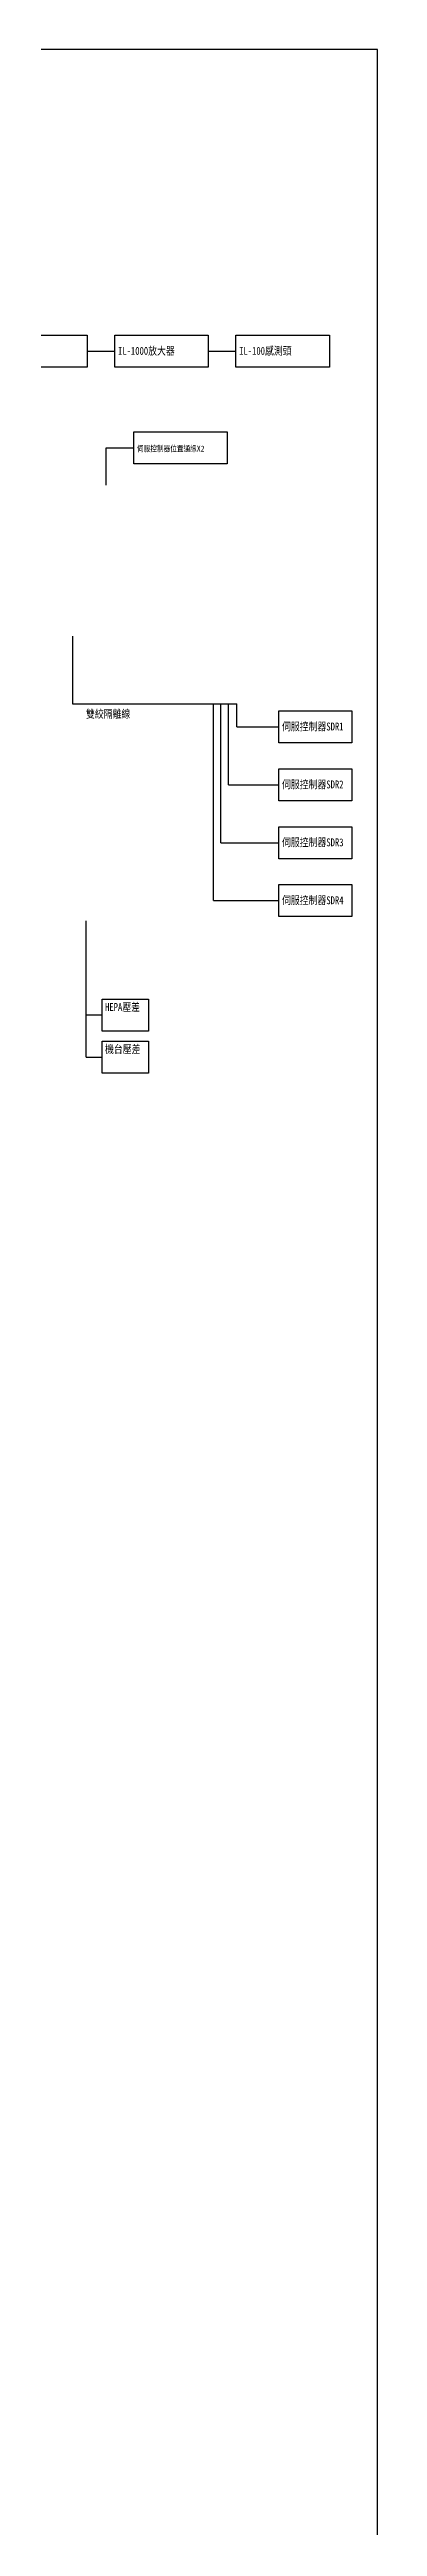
# Model space of a CAD drawing. Header units: millimetres. Extents: x -684 to 5961, y -1281 to 2539.
# Drawn here: x 1923 to 2005, y 519 to 1146 of the extents above; entities that cross this region are included whole.
import ezdxf

# ---------------------------------------------------------------- set-up
doc = ezdxf.new("R2010")
doc.units = ezdxf.units.MM
doc.header["$LTSCALE"] = 5
doc.header["$MEASUREMENT"] = 0
doc.layers.get('0').update_dxf_attribs({"linetype": 'CONTINUOUS'})
doc.layers.add('AIR', color=7, linetype='CONTINUOUS')
doc.styles.add('MtXpl_', font='mingliub.ttc')

msp = doc.modelspace()

# ---------------------------------------------------------------- linework, layer by layer
at = {"color": 0, "linetype": 'Continuous'}
for p, q in [((1931.979, 1069.656), (1938.975, 1069.656)), ((1962.603, 1069.656), (1969.6, 1069.656)), ((1936.77, 1035.724), (1936.77, 1045.163)), ((1936.77, 1045.163), (1943.767, 1045.163)), ((1965.758, 945.222), (1965.758, 980.369)), ((1967.748, 959.885), (1967.748, 980.369)), ((1969.853, 974.548), (1969.853, 980.369)), ((1931.716, 890.907), (1931.716, 925.437)), ((1935.77, 901.569), (1931.716, 901.569)), ((1931.716, 890.907), (1935.77, 890.907))]:
    msp.add_line(p, q, dxfattribs=at)
at = {"linetype": 'Continuous'}
msp.add_line((1928.274, 980.369), (1969.853, 980.369), dxfattribs=at)
at = {"linetype": 'ByBlock'}
for p, q in [((1963.962, 959.885), (1963.962, 980.369)), ((1969.853, 974.548), (1980.43, 974.548)), ((1963.962, 945.222), (1963.962, 959.885)), ((1967.748, 959.885), (1980.43, 959.885)), ((1963.962, 930.559), (1963.962, 945.222)), ((1965.758, 945.222), (1980.43, 945.222)), ((1963.962, 930.559), (1980.43, 930.559))]:
    msp.add_line(p, q, dxfattribs=at)
msp.add_lwpolyline([(2005.364, 1146.033), (-104.977, 1146.033), (-104.977, -1219.316), (2005.364, -1219.316)], close=True)
for points in [[(1908.351, 1073.697), (1931.979, 1073.697), (1931.979, 1065.614), (1908.351, 1065.614)], [(1938.975, 1073.697), (1962.603, 1073.697), (1962.603, 1065.614), (1938.975, 1065.614)], [(1969.6, 1073.697), (1993.228, 1073.697), (1993.228, 1065.614), (1969.6, 1065.614)], [(1943.767, 1049.205), (1967.395, 1049.205), (1967.395, 1041.122), (1943.767, 1041.122)], [(1980.43, 978.59), (1998.88, 978.59), (1998.88, 970.507), (1980.43, 970.507)], [(1980.43, 963.927), (1998.88, 963.927), (1998.88, 955.844), (1980.43, 955.844)], [(1980.43, 949.264), (1998.88, 949.264), (1998.88, 941.181), (1980.43, 941.181)], [(1980.43, 934.601), (1998.88, 934.601), (1998.88, 926.518), (1980.43, 926.518)], [(1935.77, 905.611), (1947.506, 905.611), (1947.506, 897.528), (1935.77, 897.528)], [(1935.77, 894.948), (1947.506, 894.948), (1947.506, 886.866), (1935.77, 886.866)]]:
    msp.add_lwpolyline(points, close=True, dxfattribs=at)
at = {"layer": 'AIR'}
msp.add_line((1928.274, 997.508), (1928.274, 980.369), dxfattribs=at)

# ---------------------------------------------------------------- texts
at = {"style": 'MtXpl_', "width": 0.8}
for s, height, p in [('IL-1000放大器', 2, (1939.799, 1068.75)), ('IL-100感測頭', 2, (1970.424, 1068.75)), ('伺服控制器位置通訊X2', 1.5, (1944.591, 1044.257)), ('雙絞隔離線', 2, (1931.699, 976.824)), ('伺服控制器SDR1', 2, (1981.254, 973.642)), ('伺服控制器SDR2', 2, (1981.254, 958.979)), ('伺服控制器SDR3', 2, (1981.254, 944.316)), ('伺服控制器SDR4', 2, (1981.254, 929.653)), ('HEPA壓差', 2, (1936.523, 902.633)), ('機台壓差', 2, (1936.523, 891.97))]:
    msp.add_text(s, height=height, dxfattribs=at).set_placement(p)

doc.saveas('drawing.dxf')
